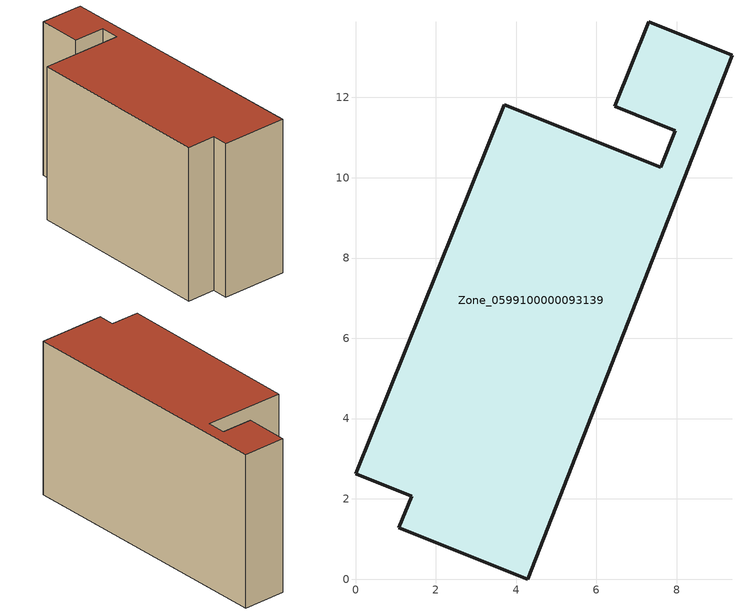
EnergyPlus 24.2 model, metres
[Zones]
Zone_0599100000093139
 floor ground (C_G): 0,2.63 3.7,11.82 7.6,10.26 7.97,11.17 6.46,11.78 7.31,13.88 9.38,13.06 4.29,0 1.08,1.28 1.4,2.06 z7.15
 wall outside (C_F): 1.4,2.06 1.08,1.28 4.29,0 9.38,13.06 7.31,13.88 6.46,11.78 7.97,11.17 7.6,10.26 3.7,11.82 0,2.63 1.4,2.06 z7.15:15.23
 roof outside (C_R): 3.7,11.82 0,2.63 1.4,2.06 1.08,1.28 4.29,0 9.38,13.06 7.31,13.88 6.46,11.78 7.97,11.17 7.6,10.26 z15.23
[BUILDING]
Pand.0599100000093139: North Axis=0; Terrain=City; Loads Convergence Tolerance Value=0.04; Temperature Convergence Tolerance Value=0.4; Solar Distribution=FullExterior; Maximum Number of Warmup Days=25; Minimum Number of Warmup Days=1
[Site:Location]
Rotterdam.The.Hague.AP_ZH_NLD Design_Conditions: Latitude=51.96; Longitude=4.45; Time Zone=1; Elevation=-4.5
[SITE:GROUNDTEMPERATURE:BUILDINGSURFACE]
18, 18, 18, 18, 18, 18, 18, 18, 18, 18, 18, 18
[MATERIAL] Thermal Absorptance=0.9; Solar Absorptance=0.7; Visible Absorptance=0.7
Name | Roughness | Thickness | Conductivity | Density | Specific Heat
G.TI.1975-1991 | MediumSmooth | 0.15 | 0.288461 | 540 | 1210
F.TI.1975-1991 | Rough | 0.3 | 0.230769 | 1920 | 840
R.TI.1975-1991 | MediumRough | 0.2 | 0.153846 | 1500 | 1000
[CONSTRUCTION]
C_G: G.TI.1975-1991
C_F: F.TI.1975-1991
C_R: R.TI.1975-1991
[ZONE]
Zone_0599100000093139: Type=1; Multiplier=1; Ceiling Height=Autocalculate; Volume=Autocalculate; Floor Area=autocalculate; Part of Total Floor Area=Yes
[ZONEINFILTRATION:DESIGNFLOWRATE]
Infil_Zone_0599100000093139: Zone or ZoneList or Space or SpaceList=Zone_0599100000093139; Schedule=AlwaysOn; Design Flow Rate Calculation Method=Flow/Area; Flow Rate per Floor Area=0.003; Constant Term Coefficient=1; Temperature Term Coefficient=0; Velocity Term Coefficient=0; Velocity Squared Term Coefficient=0
[HVACTEMPLATE:ZONE:IDEALLOADSAIRSYSTEM]
Zone_0599100000093139: Maximum Heating Supply Air Temperature=50; Minimum Cooling Supply Air Temperature=13; Maximum Heating Supply Air Humidity Ratio=0.0156; Minimum Cooling Supply Air Humidity Ratio=0.0077; Heating Limit=NoLimit; Cooling Limit=NoLimit; Dehumidification Control Type=ConstantSensibleHeatRatio; Cooling Sensible Heat Ratio=0.7; Dehumidification Setpoint=60; Humidification Control Type=None; Humidification Setpoint=30; Outdoor Air Method=None; Outdoor Air Flow Rate per Person=0.00944; Outdoor Air Flow Rate per Zone Floor Area=0; Outdoor Air Flow Rate per Zone=0; Demand Controlled Ventilation Type=None; Outdoor Air Economizer Type=NoEconomizer; Heat Recovery Type=None; Sensible Heat Recovery Effectiveness=0.7; Latent Heat Recovery Effectiveness=0.65
[ZONECONTROL:THERMOSTAT]
ThermostatControl_Zone_0599100000093139: Zone or ZoneList=Zone_0599100000093139; Control Type Schedule=DualSetpointControlType; Control 1=Thermostat_Zone_0599100000093139; Temperature Difference Between Cutout And Setpoint=0
[THERMOSTATSETPOINT:DUALSETPOINT]
Thermostat_Zone_0599100000093139: Heating Setpoint Temperature Schedule=HeatingSetpoint_Zone_0599100000093139; Cooling Setpoint Temperature Schedule=CoolingSetpoint_Zone_0599100000093139
[SCHEDULE:COMPACT]
HeatingSetpoint_Zone_0599100000093139: Through: 12/31, For: AllDays, Until: 24:00, 21
CoolingSetpoint_Zone_0599100000093139: Through: 12/31, For: AllDays, Until: 24:00, 24
DualSetpointControlType: Through: 12/31, For: AllDays, Until: 24:00, 4
AlwaysOn: Through: 12/31, For: AllDays, Until: 24:00, 1
